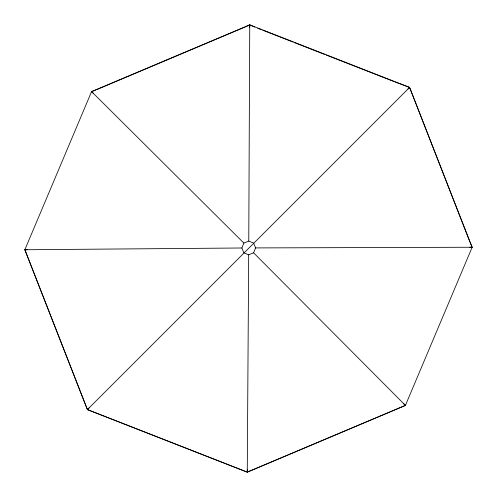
<?xml version="1.0" encoding="UTF-8"?>
<svg xmlns="http://www.w3.org/2000/svg" width="497" height="497" viewBox="0 0 497 497"><rect width="100%" height="100%" fill="white"/><g stroke="black" fill="none" stroke-linecap="round" stroke-linejoin="round"><path stroke-width="0.75" d="M248.767 241.076L253.6 243.076L255.601 247.916L253.582 252.811L248.686 254.831L243.853 252.824L241.853 247.991L243.872 243.095L248.767 241.076L249.736 24.856L409.596 87.397L472.15 247.251L405.422 405.409L247.264 472.144L87.404 409.603L24.85 249.749L91.578 91.591L249.736 24.856L254.799 27.111M247.282 469.82L247.264 472.144L87.404 409.603L24.85 249.749L241.853 247.991M249.724 27.18L249.736 24.856L245.176 26.944M248.686 254.831L247.264 472.144L405.422 405.409L253.582 252.811M89.05 407.956L87.404 409.603L409.596 87.397L469.746 241.598M407.95 89.038L409.596 87.397L394.941 81.937M96.592 89.665L244.524 27.248M93.225 93.231L91.578 91.591L95.878 89.945M24.85 249.749L27.173 249.73M255.601 247.916L472.15 247.251L470.032 242.325M469.827 247.264L472.15 247.251M257.695 28.242L261.304 29.652M262.751 30.218L293.087 42.09M294.535 42.655L324.87 54.527M326.318 55.092L393.494 81.371M91.578 91.591L243.872 243.095M403.781 403.769L405.422 405.409"/></g></svg>
